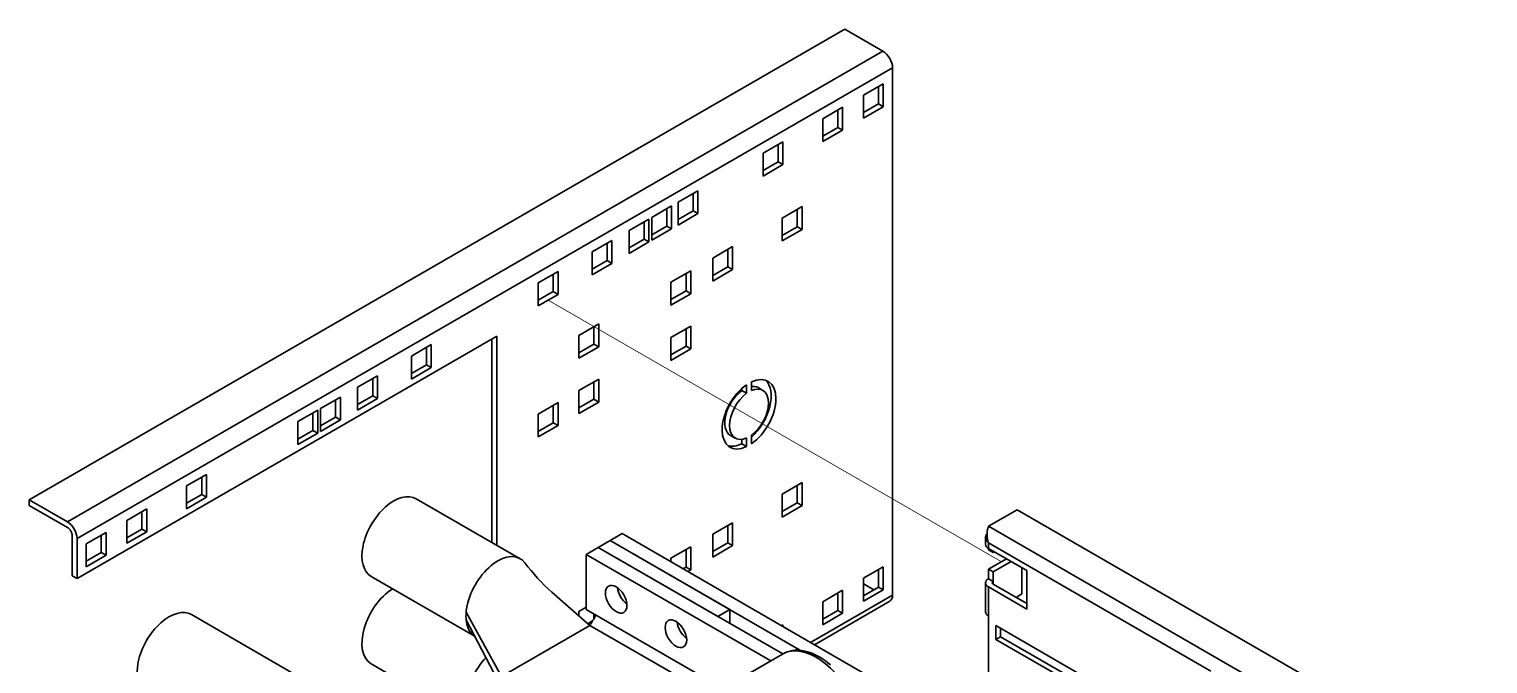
# Model space of a CAD drawing. Header units: millimetres. Extents: x -116965 to 323937, y 291661 to 566926.
# Drawn here: x -18475 to -17859, y 302872 to 303140 of the extents above; entities that cross this region are included whole.
import ezdxf

# ---------------------------------------------------------------- set-up
doc = ezdxf.new("R2010")
doc.units = ezdxf.units.MM
for name, color, linetype, lineweight in [('Centerline(Schneider)', 7, 'Continuous', 18), ('Visible Edges(Schneider)', 7, 'Continuous', 35), ('Visible Tangent Edges(Schneider)', 7, 'Continuous', 35)]:
    doc.layers.add(name, color=color, linetype=linetype, lineweight=lineweight)

msp = doc.modelspace()

# ---------------------------------------------------------------- linework, layer by layer
at = {"layer": 'Centerline(Schneider)'}
msp.add_line((-18065.054335, 302914.897863), (-18256.109284, 303025.20349), dxfattribs=at)
at = {"layer": 'Visible Edges(Schneider)'}
for p, q in [((-18130.850368, 303139.687975), (-18475.312386, 302940.812736)), ((-18130.850368, 303139.687975), (-18114.687928, 303130.356585)), ((-18110.647318, 303123.358043), (-18110.647318, 302900.571119)), ((-18122.920671, 303111.781288), (-18114.536405, 303116.621946)), ((-18116.55671, 303108.107053), (-18116.55671, 303115.455522)), ((-18114.536405, 303116.621946), (-18114.536405, 303106.94063)), ((-18122.920671, 303102.099971), (-18122.920671, 303111.781288)), ((-18122.920671, 303104.432819), (-18116.55671, 303108.107053)), ((-18114.536405, 303106.94063), (-18116.55671, 303108.107053)), ((-18140.093264, 303101.866687), (-18131.708998, 303106.707345)), ((-18140.093264, 303092.18537), (-18140.093264, 303101.866687)), ((-18133.729303, 303098.192452), (-18133.729303, 303105.540921)), ((-18131.708998, 303106.707345), (-18131.708998, 303097.026028)), ((-18114.536405, 303106.94063), (-18122.920671, 303102.099971)), ((-18140.093264, 303094.518217), (-18133.729303, 303098.192452)), ((-18131.708998, 303097.026028), (-18140.093264, 303092.18537)), ((-18131.708998, 303097.026028), (-18133.729303, 303098.192452)), ((-18165.347078, 303087.28639), (-18156.962812, 303092.127049)), ((-18158.983117, 303083.612156), (-18158.983117, 303090.960625)), ((-18156.962812, 303092.127049), (-18156.962812, 303082.445732)), ((-18165.347078, 303077.605074), (-18165.347078, 303087.28639)), ((-18165.347078, 303079.937921), (-18158.983117, 303083.612156)), ((-18156.962812, 303082.445732), (-18158.983117, 303083.612156)), ((-18156.962812, 303082.445732), (-18165.347078, 303077.605074)), ((-18201.207493, 303066.58237), (-18192.823227, 303071.423028)), ((-18192.823227, 303071.423028), (-18192.823227, 303061.741712)), ((-18212.319171, 303060.16704), (-18203.934905, 303065.007698)), ((-18203.934905, 303065.007698), (-18203.934905, 303055.326381)), ((-18201.207493, 303056.901053), (-18201.207493, 303066.58237)), ((-18194.843532, 303062.908135), (-18194.843532, 303070.256605)), ((-18221.91562, 303054.626527), (-18213.531354, 303059.467186)), ((-18213.531354, 303059.467186), (-18213.531354, 303049.785869)), ((-18212.319171, 303050.485723), (-18212.319171, 303060.16704)), ((-18205.95521, 303056.492805), (-18205.95521, 303063.841274)), ((-18201.207493, 303059.233901), (-18194.843532, 303062.908135)), ((-18192.823227, 303061.741712), (-18201.207493, 303056.901053)), ((-18192.823227, 303061.741712), (-18194.843532, 303062.908135)), ((-18157.265858, 303059.875434), (-18148.881591, 303064.716092)), ((-18157.265858, 303050.194117), (-18157.265858, 303059.875434)), ((-18150.901897, 303056.201199), (-18150.901897, 303063.549668)), ((-18148.881591, 303064.716092), (-18148.881591, 303055.034775)), ((-18221.91562, 303044.945211), (-18221.91562, 303054.626527)), ((-18215.551659, 303050.952293), (-18215.551659, 303058.300762)), ((-18212.319171, 303052.81857), (-18205.95521, 303056.492805)), ((-18203.934905, 303055.326381), (-18212.319171, 303050.485723)), ((-18203.934905, 303055.326381), (-18205.95521, 303056.492805)), ((-18157.265858, 303052.526965), (-18150.901897, 303056.201199)), ((-18148.881591, 303055.034775), (-18157.265858, 303050.194117)), ((-18148.881591, 303055.034775), (-18150.901897, 303056.201199)), ((-18237.572985, 303045.586744), (-18229.188719, 303050.427402)), ((-18231.209024, 303041.912509), (-18231.209024, 303049.260978)), ((-18229.188719, 303050.427402), (-18229.188719, 303040.746085)), ((-18221.91562, 303047.278058), (-18215.551659, 303050.952293)), ((-18213.531354, 303049.785869), (-18221.91562, 303044.945211)), ((-18213.531354, 303049.785869), (-18215.551659, 303050.952293)), ((-18186.560281, 303042.96229), (-18178.176015, 303047.802949)), ((-18180.19632, 303039.288056), (-18180.19632, 303046.636525)), ((-18178.176015, 303047.802949), (-18178.176015, 303038.121632)), ((-18237.572985, 303035.905427), (-18237.572985, 303045.586744)), ((-18237.572985, 303038.238274), (-18231.209024, 303041.912509)), ((-18229.188719, 303040.746085), (-18237.572985, 303035.905427)), ((-18229.188719, 303040.746085), (-18231.209024, 303041.912509)), ((-18186.560281, 303033.280974), (-18186.560281, 303042.96229)), ((-18260.301417, 303032.464477), (-18251.917151, 303037.305135)), ((-18253.937456, 303028.790243), (-18253.937456, 303036.138712)), ((-18251.917151, 303037.305135), (-18251.917151, 303027.623819)), ((-18204.237951, 303032.756083), (-18195.853685, 303037.596741)), ((-18197.87399, 303029.081848), (-18197.87399, 303036.430318)), ((-18195.853685, 303037.596741), (-18195.853685, 303027.915425)), ((-18186.560281, 303035.613821), (-18180.19632, 303039.288056)), ((-18178.176015, 303038.121632), (-18186.560281, 303033.280974)), ((-18178.176015, 303038.121632), (-18180.19632, 303039.288056)), ((-18260.301417, 303022.783161), (-18260.301417, 303032.464477)), ((-18260.301417, 303025.116008), (-18253.937456, 303028.790243)), ((-18251.917151, 303027.623819), (-18253.937456, 303028.790243)), ((-18204.237951, 303023.074766), (-18204.237951, 303032.756083)), ((-18204.237951, 303025.407614), (-18197.87399, 303029.081848)), ((-18195.853685, 303027.915425), (-18204.237951, 303023.074766)), ((-18195.853685, 303027.915425), (-18197.87399, 303029.081848)), ((-18251.917151, 303027.623819), (-18260.301417, 303022.783161)), ((-18455.109335, 302907.569661), (-18277.827564, 303009.923339)), ((-18277.827564, 303009.923339), (-18277.827564, 302921.663605)), ((-18243.128824, 303010.302427), (-18234.744558, 303015.143085)), ((-18243.128824, 303000.62111), (-18243.128824, 303010.302427)), ((-18236.764863, 303006.628192), (-18236.764863, 303013.976662)), ((-18234.744558, 303015.143085), (-18234.744558, 303005.461769)), ((-18204.237951, 303009.427609), (-18195.853685, 303014.268268)), ((-18204.237951, 302999.746293), (-18204.237951, 303009.427609)), ((-18197.87399, 303005.753375), (-18197.87399, 303013.101844)), ((-18195.853685, 303014.268268), (-18195.853685, 303004.586951)), ((-18313.839502, 303001.554249), (-18305.455236, 303006.394908)), ((-18307.475541, 302997.880015), (-18307.475541, 303005.228484)), ((-18305.455236, 303006.394908), (-18305.455236, 302996.713591)), ((-18279.847869, 302922.830029), (-18279.847869, 303008.756916)), ((-18243.128824, 303002.953958), (-18236.764863, 303006.628192)), ((-18234.744558, 303005.461769), (-18243.128824, 303000.62111)), ((-18234.744558, 303005.461769), (-18236.764863, 303006.628192)), ((-18204.237951, 303002.07914), (-18197.87399, 303005.753375)), ((-18195.853685, 303004.586951), (-18204.237951, 302999.746293)), ((-18195.853685, 303004.586951), (-18197.87399, 303005.753375)), ((-18313.839502, 302991.872933), (-18313.839502, 303001.554249)), ((-18313.839502, 302994.20578), (-18307.475541, 302997.880015)), ((-18305.455236, 302996.713591), (-18307.475541, 302997.880015)), ((-18336.567934, 302988.431983), (-18328.183668, 302993.272641)), ((-18330.203973, 302984.757748), (-18330.203973, 302992.106218)), ((-18328.183668, 302993.272641), (-18328.183668, 302983.591325)), ((-18305.455236, 302996.713591), (-18313.839502, 302991.872933)), ((-18243.128824, 302986.973953), (-18234.744558, 302991.814612)), ((-18234.744558, 302991.814612), (-18234.744558, 302982.133295)), ((-18336.567934, 302978.750666), (-18336.567934, 302988.431983)), ((-18336.567934, 302981.083514), (-18330.203973, 302984.757748)), ((-18328.183668, 302983.591325), (-18330.203973, 302984.757748)), ((-18243.128824, 302977.292637), (-18243.128824, 302986.973953)), ((-18236.764863, 302983.299719), (-18236.764863, 302990.648188)), ((-18174.286928, 302986.989604), (-18174.286928, 302987.869328)), ((-18172.266623, 302985.82318), (-18174.286928, 302986.989604)), ((-18172.266623, 302989.458981), (-18172.266623, 302985.82318)), ((-18170.246318, 302986.989604), (-18170.246318, 302990.625405)), ((-18165.435042, 302987.05488), (-18167.455347, 302988.221304)), ((-18361.821748, 302973.851687), (-18353.437482, 302978.692345)), ((-18353.437482, 302978.692345), (-18353.437482, 302969.011029)), ((-18352.225299, 302979.392199), (-18343.841033, 302984.232858)), ((-18352.225299, 302969.710883), (-18352.225299, 302979.392199)), ((-18345.861338, 302975.717965), (-18345.861338, 302983.066434)), ((-18343.841033, 302984.232858), (-18343.841033, 302974.551541)), ((-18328.183668, 302983.591325), (-18336.567934, 302978.750666)), ((-18260.301417, 302977.059352), (-18251.917151, 302981.90001)), ((-18253.937456, 302973.385117), (-18253.937456, 302980.733587)), ((-18251.917151, 302981.90001), (-18251.917151, 302972.218694)), ((-18243.128824, 302979.625484), (-18236.764863, 302983.299719)), ((-18234.744558, 302982.133295), (-18243.128824, 302977.292637)), ((-18234.744558, 302982.133295), (-18236.764863, 302983.299719)), ((-18361.821748, 302964.17037), (-18361.821748, 302973.851687)), ((-18355.457787, 302970.177452), (-18355.457787, 302977.525921)), ((-18352.225299, 302972.04373), (-18345.861338, 302975.717965)), ((-18343.841033, 302974.551541), (-18352.225299, 302969.710883)), ((-18343.841033, 302974.551541), (-18345.861338, 302975.717965)), ((-18260.301417, 302967.378035), (-18260.301417, 302977.059352)), ((-18260.301417, 302969.710883), (-18253.937456, 302973.385117)), ((-18251.917151, 302972.218694), (-18253.937456, 302973.385117)), ((-18361.821748, 302966.503218), (-18355.457787, 302970.177452)), ((-18353.437482, 302969.011029), (-18361.821748, 302964.17037)), ((-18353.437482, 302969.011029), (-18355.457787, 302970.177452)), ((-18251.917151, 302972.218694), (-18260.301417, 302967.378035)), ((-18177.077899, 302966.88886), (-18179.098204, 302968.055284)), ((-18174.286928, 302964.484759), (-18174.286928, 302966.383352)), ((-18172.266623, 302966.954136), (-18172.266623, 302963.318336)), ((-18170.246318, 302964.484759), (-18170.246318, 302968.12056)), ((-18172.266623, 302963.318336), (-18174.286928, 302964.484759)), ((-18408.793841, 302946.732336), (-18400.409575, 302951.572994)), ((-18402.42988, 302943.058102), (-18402.42988, 302950.406571)), ((-18400.409575, 302951.572994), (-18400.409575, 302941.891678)), ((-18157.265858, 302943.233065), (-18148.881591, 302948.073723)), ((-18148.881591, 302948.073723), (-18148.881591, 302938.392407)), ((-18408.793841, 302937.05102), (-18408.793841, 302946.732336)), ((-18408.793841, 302939.383867), (-18402.42988, 302943.058102)), ((-18400.409575, 302941.891678), (-18408.793841, 302937.05102)), ((-18400.409575, 302941.891678), (-18402.42988, 302943.058102)), ((-18157.265858, 302933.551748), (-18157.265858, 302943.233065)), ((-18150.901897, 302939.55883), (-18150.901897, 302946.9073)), ((-18475.312386, 302940.812736), (-18459.149945, 302931.481346)), ((-18475.312386, 302938.479889), (-18475.312386, 302940.812736)), ((-18459.149945, 302929.148499), (-18475.312386, 302938.479889)), ((-18434.047655, 302932.15204), (-18425.663389, 302936.992698)), ((-18427.683694, 302928.477805), (-18427.683694, 302935.826275)), ((-18425.663389, 302936.992698), (-18425.663389, 302927.311382)), ((-18311.826969, 302941.293171), (-18267.885333, 302915.923456)), ((-18157.265858, 302935.884596), (-18150.901897, 302939.55883)), ((-18148.881591, 302938.392407), (-18157.265858, 302933.551748)), ((-18148.881591, 302938.392407), (-18150.901897, 302939.55883)), ((-18057.983267, 302936.651665), (-18070.105097, 302929.653123)), ((-17449.871435, 302585.558135), (-18057.983267, 302936.651665)), ((-18434.047655, 302922.470723), (-18434.047655, 302932.15204)), ((-18186.560281, 302926.319922), (-18178.176015, 302931.16058)), ((-18180.19632, 302922.645687), (-18180.19632, 302929.994156)), ((-18178.176015, 302931.16058), (-18178.176015, 302921.479263)), ((-18457.12964, 302908.736085), (-18457.12964, 302925.649228)), ((-18455.109335, 302924.482804), (-18455.109335, 302907.569661)), ((-18451.220248, 302922.237439), (-18442.835982, 302927.078097)), ((-18444.856287, 302918.563204), (-18444.856287, 302925.911673)), ((-18442.835982, 302927.078097), (-18442.835982, 302917.39678)), ((-18434.047655, 302924.803571), (-18427.683694, 302928.477805)), ((-18425.663389, 302927.311382), (-18434.047655, 302922.470723)), ((-18425.663389, 302927.311382), (-18427.683694, 302928.477805)), ((-18229.908163, 302923.613943), (-18234.958926, 302920.697884)), ((-18229.908163, 302923.613943), (-18224.857401, 302926.530002)), ((-18229.908163, 302923.613943), (-18179.400536, 302894.453351)), ((-18149.4706, 302877.173294), (-18229.908163, 302923.613943)), ((-18224.857401, 302926.530002), (-18091.696738, 302849.649658)), ((-18186.560281, 302916.638605), (-18186.560281, 302926.319922)), ((-18071.360354, 302924.929107), (-18071.360354, 302922.071369)), ((-18451.220248, 302912.556122), (-18451.220248, 302922.237439)), ((-18451.220248, 302914.888969), (-18444.856287, 302918.563204)), ((-18442.835982, 302917.39678), (-18451.220248, 302912.556122)), ((-18442.835982, 302917.39678), (-18444.856287, 302918.563204)), ((-18240.009689, 302917.781825), (-18234.958926, 302920.697884)), ((-18162.089862, 302872.794792), (-18240.009689, 302917.781825)), ((-18240.009689, 302894.453351), (-18240.009689, 302917.781825)), ((-18234.958926, 302920.697884), (-18184.451299, 302891.537292)), ((-18234.958926, 302920.697884), (-18157.038698, 302875.71062)), ((-18204.237951, 302916.113714), (-18195.853685, 302920.954373)), ((-18197.87399, 302912.43948), (-18197.87399, 302919.787949)), ((-18195.853685, 302920.954373), (-18195.853685, 302911.273056)), ((-18186.560281, 302918.971452), (-18180.19632, 302922.645687)), ((-18178.176015, 302921.479263), (-18186.560281, 302916.638605)), ((-18178.176015, 302921.479263), (-18180.19632, 302922.645687)), ((-18070.105097, 302920.321733), (-18053.942657, 302910.990344)), ((-18070.105097, 302919.738522), (-18070.105097, 302920.321733)), ((-18070.105097, 302919.738522), (-18068.084792, 302918.572098)), ((-18068.084792, 302919.15531), (-18068.084792, 302918.572098)), ((-18068.084792, 302918.572098), (-18067.579716, 302918.863704)), ((-18204.237951, 302914.625358), (-18204.237951, 302916.113714)), ((-18199.162945, 302911.695301), (-18197.87399, 302912.43948)), ((-18195.853685, 302911.273056), (-18197.87399, 302912.43948)), ((-18195.853685, 302911.273056), (-18197.14264, 302910.528878)), ((-18122.920671, 302907.657143), (-18114.536405, 302912.497801)), ((-18116.55671, 302903.982908), (-18116.55671, 302911.331377)), ((-18114.536405, 302912.497801), (-18114.536405, 302902.816484)), ((-18070.105097, 302911.573556), (-18062.528953, 302915.947645)), ((-18070.105097, 302907.491073), (-18070.105097, 302911.573556)), ((-18068.084792, 302910.407132), (-18070.105097, 302911.573556)), ((-18060.508648, 302914.781221), (-18068.084792, 302910.407132)), ((-18055.962962, 302901.075743), (-18055.962962, 302912.156768)), ((-18053.942657, 302910.990344), (-18053.942657, 302894.660412)), ((-18457.12964, 302908.736085), (-18455.109335, 302907.569661)), ((-18330.826969, 302908.384205), (-18287.622498, 302883.440093)), ((-18122.920671, 302897.975826), (-18122.920671, 302907.657143)), ((-18122.920671, 302905.324295), (-18118.577015, 302902.816484)), ((-18071.360354, 302905.741437), (-18071.360354, 302893.493989)), ((-18070.105097, 302907.491073), (-18068.084792, 302906.324649)), ((-18068.084792, 302910.407132), (-18068.084792, 302906.324649)), ((-18068.084792, 302905.158225), (-18053.942657, 302896.99326)), ((-18238.494461, 302887.746415), (-18254.61545, 302901.780188)), ((-18140.093264, 302897.742541), (-18131.708998, 302902.5832)), ((-18133.729303, 302894.068307), (-18133.729303, 302901.416776)), ((-18131.708998, 302902.5832), (-18131.708998, 302892.901883)), ((-18122.920671, 302900.308673), (-18116.55671, 302903.982908)), ((-18114.536405, 302902.816484), (-18122.920671, 302897.975826)), ((-18114.536405, 302902.816484), (-18116.55671, 302903.982908)), ((-18053.942657, 302894.660412), (-18070.105097, 302903.991802)), ((-18058.488343, 302899.617713), (-18055.962962, 302901.075743)), ((-18275.870105, 302866.167577), (-18290.742535, 302893.424602)), ((-18243.128824, 302893.660058), (-18240.009689, 302895.460892)), ((-18243.128824, 302891.780758), (-18243.128824, 302893.660058)), ((-18240.009689, 302894.453351), (-18182.292913, 302861.130555)), ((-18236.764863, 302890.657812), (-18236.764863, 302892.57995)), ((-18184.451299, 302891.537292), (-18179.400536, 302894.453351)), ((-18179.400536, 302894.453351), (-18179.400536, 302888.621233)), ((-18111.830785, 302897.95525), (-18143.597631, 302879.614652)), ((-18140.093264, 302888.061225), (-18140.093264, 302897.742541)), ((-18140.093264, 302890.394072), (-18133.729303, 302894.068307)), ((-18131.708998, 302892.901883), (-18140.093264, 302888.061225)), ((-18131.708998, 302892.901883), (-18133.729303, 302894.068307)), ((-18406.781308, 302892.303376), (-18362.839672, 302866.933661)), ((-18275.870105, 302861.501882), (-18290.742535, 302890.089777)), ((-18238.49446, 302887.746415), (-18275.870104, 302866.167577)), ((-18239.351456, 302888.492454), (-18237.315642, 302889.667831)), ((-18238.49446, 302887.746415), (-18199.098511, 302865.001153)), ((-18157.54466, 302887.666973), (-18156.962812, 302888.002904)), ((-18156.962812, 302888.002904), (-18156.962812, 302887.331043)), ((-18070.105097, 302891.744353), (-18070.105097, 302811.261119)), ((-18067.07464, 302881.829752), (-18067.07464, 302887.66187)), ((-18067.07464, 302887.66187), (-18028.183767, 302865.208214)), ((-18065.054335, 302886.495446), (-18065.054335, 302882.996175)), ((-18065.054335, 302882.996175), (-18067.07464, 302881.829752)), ((-18028.183767, 302859.376096), (-18067.07464, 302881.829752)), ((-18065.054335, 302882.996175), (-18026.163462, 302860.542519)), ((-18157.121795, 302875.663107), (-18188.436524, 302857.58354)), ((-18151.646735, 302877.233941), (-18150.611189, 302877.831814)), ((-18149.4706, 302877.173294), (-18150.611189, 302877.831814)), ((-18330.826969, 302871.525217), (-18286.885333, 302846.155502))]:
    msp.add_line(p, q, dxfattribs=at)
at = {"layer": 'Visible Edges(Schneider)', "flags": 128}
for points in [[(-18070.105106, 302929.653123), (-18070.177197, 302929.457857), (-18070.248353, 302929.248226), (-18070.317859, 302929.02462), (-18070.384875, 302928.787589), (-18070.448311, 302928.538587), (-18070.507485, 302928.278408), (-18070.561634, 302928.007581), (-18070.610111, 302927.726747), (-18070.652152, 302927.436436), (-18070.687113, 302927.137265), (-18070.714206, 302926.829954), (-18070.732693, 302926.516956), (-18070.741983, 302926.199367), (-18070.741577, 302925.877921), (-18070.730974, 302925.553351), (-18070.709638, 302925.226414), (-18070.677029, 302924.897775), (-18070.63266, 302924.568339), (-18070.576245, 302924.240119), (-18070.507557, 302923.914267), (-18070.426209, 302923.591542), (-18070.3321, 302923.273337), (-18070.225141, 302922.960794), (-18070.105113, 302922.654594)], [(-18070.105113, 302922.654594), (-18070.269188, 302922.791998), (-18070.423094, 302922.934273), (-18070.566447, 302923.081127), (-18070.698977, 302923.232339), (-18070.820377, 302923.387663), (-18070.930337, 302923.5469), (-18071.02855, 302923.709782), (-18071.114553, 302923.875709), (-18071.187827, 302924.043846), (-18071.248328, 302924.213951), (-18071.295927, 302924.385676), (-18071.330537, 302924.55876), (-18071.351992, 302924.732898), (-18071.360241, 302924.907853), (-18071.355194, 302925.083032), (-18071.336916, 302925.257484), (-18071.305485, 302925.430898), (-18071.261, 302925.602994), (-18071.203594, 302925.77345), (-18071.133444, 302925.942054), (-18071.050568, 302926.108461), (-18070.955186, 302926.27221), (-18070.847983, 302926.432439), (-18070.729256, 302926.58882)], [(-18265.970963, 302914.241332), (-18264.651097, 302912.568439), (-18263.3087, 302910.914083), (-18261.94081, 302909.285458), (-18260.544471, 302907.689761), (-18259.116726, 302906.134191), (-18257.654611, 302904.62594), (-18256.155173, 302903.172207), (-18254.61545, 302901.780188)], [(-18286.714434, 302882.347664), (-18286.734258, 302882.378139), (-18286.795501, 302882.466753), (-18286.900845, 302882.6093), (-18287.052962, 302882.801565), (-18287.254528, 302883.03934), (-18287.507472, 302883.318216), (-18287.808999, 302883.632677), (-18288.155832, 302883.977266)], [(-18157.121795, 302875.663106), (-18156.127587, 302876.173161), (-18155.08697, 302876.584935), (-18154.007849, 302876.898124), (-18152.89813, 302877.112415), (-18151.765726, 302877.227573), (-18150.617621, 302877.246126), (-18149.457956, 302877.171864), (-18148.290387, 302877.008106), (-18147.118571, 302876.758162), (-18145.946162, 302876.425349), (-18144.775826, 302876.012908), (-18143.60939, 302875.52366), (-18142.449057, 302874.960298), (-18141.297031, 302874.325513), (-18140.155513, 302873.621997), (-18139.026705, 302872.852435), (-18137.91288, 302872.019326), (-18136.816488, 302871.125465)]]:
    msp.add_lwpolyline(points, dxfattribs=at)
at = {"layer": 'Visible Edges(Schneider)'}
for centre, major_axis, ratio, start_param, end_param in [((-18114.687928, 303125.69089), (-2.857143, 4.948717), 0.5773502692, 3.926990817, 5.4977871438), ((-18171.25647, 302976.97187), (8.035714, 13.918265), 0.5773502692, 4.0159971794, 6.9795771082), ((-18173.276775, 302978.138294), (8.035714, 13.918265), 0.5773502692, 4.1969236128, 6.1571439758), ((-18171.25647, 302976.97187), (-8.035714, -13.918265), 0.5773502692, 4.0159971794, 6.9795771082), ((-18173.276775, 302978.138294), (-5.821429, -10.08301), 0.5773502692, 4.0500001842, 6.2831853072), ((-18171.25647, 302976.97187), (-5.821429, -10.08301), 0.5773502692, 4.0500001842, 6.9455741033), ((-18173.276775, 302978.138294), (5.821429, 10.08301), 0.5773502692, 0, 0.4084354314), ((-18171.25647, 302976.97187), (5.821429, 10.08301), 0.5773502692, 4.0500001842, 6.9455741033), ((-18173.276775, 302978.138294), (-8.035714, -13.918265), 0.5773502692, 0.1260413314, 0.696391801), ((-18321.326969, 302924.838688), (-9.5, -16.454483), 0.5773502694, 3.1415926536, 6.2831853072), ((-18459.149945, 302926.815652), (-2.857143, 4.948717), 0.5773502692, 3.926990817, 5.4977871438), ((-18459.149945, 302926.815652), (-1.428571, 2.474358), 0.5773502692, 3.926990817, 5.4977871438), ((-18277.385333, 302899.468973), (9.5, 16.454483), 0.5773502694, 6.0533612748, 8.3690849359), ((-18067.07464, 302922.071369), (-4.285714, 0), 0.5773502692, 0, 0.7853981634), ((-18067.07464, 302905.741437), (-4.285714, 0), 0.5773502692, 5.4977871438, 7.0685834706), ((-18067.07464, 302905.741437), (-1.428571, 0), 0.5773502692, 5.4977871438, 7.0685834706), ((-18321.326969, 302887.9797), (-9.5, -16.454483), 0.5773502694, 3.964567453, 6.2831853072), ((-18222.332019, 302901.743499), (-3.214286, 5.567306), 0.5773502692, 0.9037851588, 2.2378074715), ((-18222.332019, 302901.743499), (3.214286, -5.567306), 0.5773502692, 4.0453778389, 5.3794001219), ((-18114.687928, 302902.903966), (2.857143, -4.948717), 0.5773502692, 0, 0.7853981634), ((-18416.281308, 302875.848893), (-9.5, -16.454483), 0.5773502694, 3.1415926536, 6.2831853072), ((-18277.385333, 302899.468973), (9.5, 16.454483), 0.5773502694, 2.2485046192, 2.4638843609), ((-18277.385333, 302899.468973), (9.5, 16.454483), 0.5773502694, 2.0858996287, 2.2485046192), ((-18067.07464, 302893.493989), (-4.285714, 0), 0.5773502692, 0, 0.7853981634), ((-18277.385333, 302899.468973), (-9.5, -16.454483), 0.5773502694, 5.6054770144, 6.1384948891), ((-18242.53507, 302892.995321), (-5.357143, -9.278844), 0.5773502694, 1.3348999273, 1.8087374632), ((-18197.078206, 302887.163203), (-3.214286, 5.567306), 0.5773502692, 0.9037851607, 2.2378074712), ((-18197.078206, 302887.163203), (3.214286, -5.567306), 0.5773502692, 4.0453778389, 5.3794001219), ((-18277.385333, 302862.609984), (9.5, 16.454483), 0.5773502694, 1.1693550196, 2.2485046192)]:
    msp.add_ellipse(centre, major_axis=major_axis, ratio=ratio, start_param=start_param, end_param=end_param, dxfattribs=at)
for centre in [(-18227.382782, 302898.82744), (-18202.128968, 302884.247144)]:
    msp.add_ellipse(centre, major_axis=(-3.214286, 5.567306), ratio=0.5773502692, dxfattribs=at)
at = {"layer": 'Visible Tangent Edges(Schneider)'}
for p, q in [((-18459.149945, 302931.481346), (-18114.687928, 303130.356585)), ((-18110.647318, 303123.358043), (-18455.109335, 302924.482804)), ((-18070.105097, 302929.653123), (-17461.993266, 302578.559593)), ((-17976.160911, 302868.415879), (-18070.105097, 302922.654581)), ((-18070.105097, 302922.654581), (-18070.105097, 302920.321733)), ((-18068.084792, 302906.324649), (-18068.084792, 302905.158225)), ((-18145.271306, 302880.58095), (-18110.647318, 302900.571119)), ((-18070.105097, 302903.991802), (-18070.105097, 302891.744353))]:
    msp.add_line(p, q, dxfattribs=at)
msp.add_ellipse((-18142.836081, 302850.919524), major_axis=(-14.285714, 24.743583), ratio=0.5773502692, start_param=4.4505895901, end_param=6.2831853072, dxfattribs=at)

doc.saveas('drawing.dxf')
